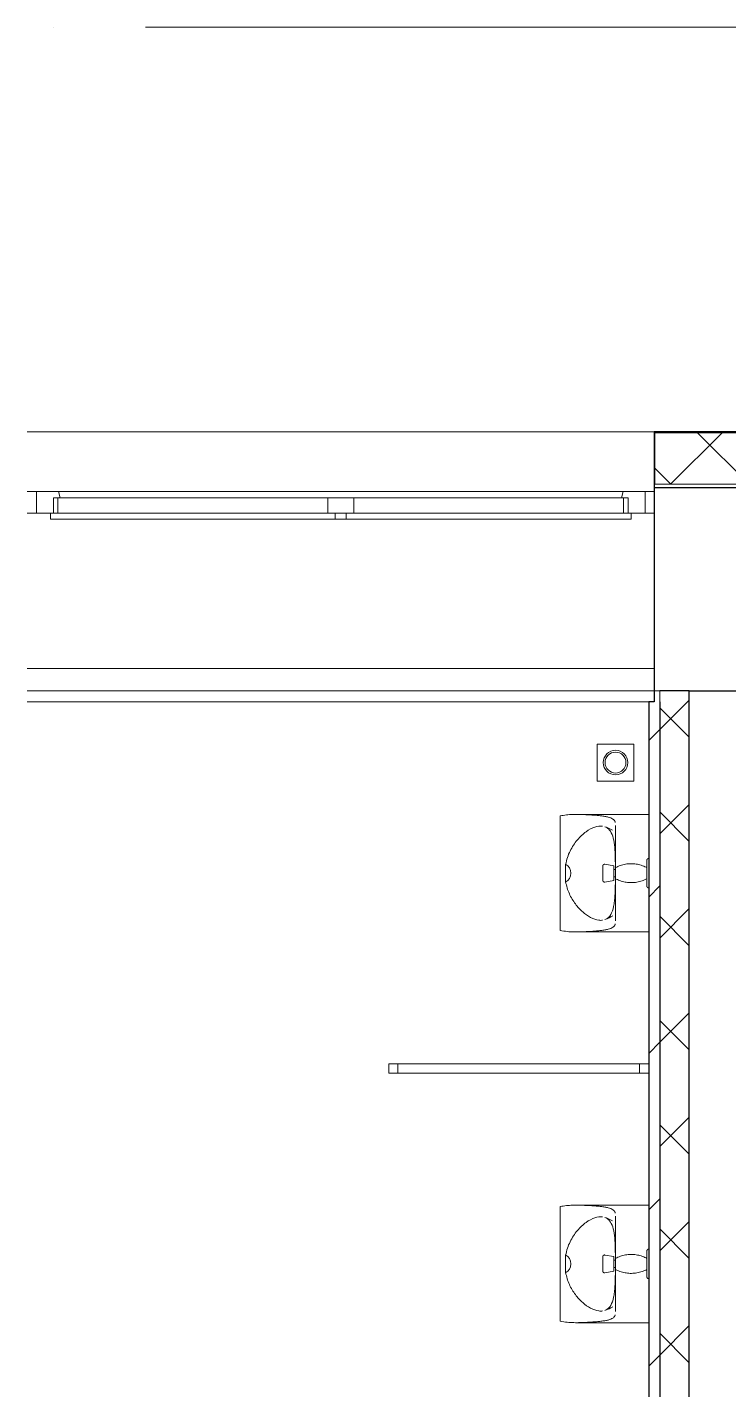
# Model space of a CAD drawing. Header units: millimetres. Extents: x -396912 to 182286, y -43638 to 41610.
# Drawn here: x -44711 to -42809, y -6324 to -2628 of the extents above; entities that cross this region are included whole.
import ezdxf

# ---------------------------------------------------------------- set-up
doc = ezdxf.new("R2010")
doc.units = ezdxf.units.MM
doc.linetypes.add('ADSK_Линия сетки', pattern=[25, 20, -2.5, 0, -2.5])
for name, color, linetype, lineweight in [('_ Окна', 7, 'Continuous', 9), ('Витраж', 7, 'Continuous', 9), ('Окна', 252, 'Continuous', 9), ('Оси', 252, 'Continuous', 9), ('Сантехника', 252, 'Continuous', 9), ('Стены внутренние', 7, 'Continuous', 18), ('Стены наружные', 7, 'Continuous', 18), ('Стены штриховка', 7, 'Continuous', 9)]:
    doc.layers.add(name, color=color, linetype=linetype, lineweight=lineweight)

# ---------------------------------------------------------------- blocks, each defined once
blk = doc.blocks.new('1 этаж')
at = {"layer": '_ Окна', "color": 251, "true_color": 0x636466}
for p, q in [((-50387.8, -4805.7), (-50412.8, -4805.7)), ((-50387.8, -4863.7), (-50387.8, -4805.7)), ((-48712.8, -4805.7), (-48737.8, -4805.7)), ((-48737.8, -4805.7), (-48737.8, -4863.7)), ((-50412.8, -4863.7), (-50387.8, -4863.7)), ((-48737.8, -4863.7), (-48712.8, -4863.7))]:
    blk.add_line(p, q, dxfattribs=at)
at = {"layer": '_ Окна', "color": 251, "lineweight": 18, "true_color": 0x636466}
for p, q in [((-50328.4, -4805.7), (-50387.8, -4805.7)), ((-50387.8, -4805.7), (-50387.8, -4863.7)), ((-50341.8, -4863.7), (-50341.8, -4822.7)), ((-50341.8, -4822.7), (-50329.8, -4822.7)), ((-50323.8, -4822.7), (-50328.4, -4805.7)), ((-48797.2, -4805.7), (-48801.8, -4822.7)), ((-48737.8, -4805.7), (-48797.2, -4805.7)), ((-48795.8, -4822.7), (-48783.8, -4822.7)), ((-48783.8, -4822.7), (-48783.8, -4863.7)), ((-48737.8, -4863.7), (-48737.8, -4805.7)), ((-50387.8, -4863.7), (-50349.8, -4863.7)), ((-48775.8, -4863.7), (-48737.8, -4863.7))]:
    blk.add_line(p, q, dxfattribs=at)
at = {"layer": 'Витраж', "color": 251, "true_color": 0x636466, "extrusion": (0, 0, -1)}
for p, q in [((-49432.8, -6358.2), (-49432.8, -6383.2)), ((-49407.8, -6358.2), (-49432.8, -6358.2)), ((-49432.8, -6383.2), (-49407.8, -6383.2)), ((-49407.8, -6383.2), (-49407.8, -6358.2))]:
    blk.add_line(p, q, dxfattribs=at)
at = {"layer": 'Витраж', "color": 251, "true_color": 0x636466}
for p, q in [((-49407.8, -6383.2), (-49407.8, -6358.2)), ((-49407.8, -6358.2), (-48752.8, -6358.2)), ((-48752.8, -6383.2), (-49407.8, -6383.2)), ((-48752.8, -6358.2), (-48752.8, -6383.2)), ((-48727.8, -6358.2), (-48752.8, -6358.2)), ((-48752.8, -6358.2), (-48752.8, -6383.2)), ((-48752.8, -6383.2), (-48727.8, -6383.2))]:
    blk.add_line(p, q, dxfattribs=at)
at = {"layer": 'Окна', "color": 251, "true_color": 0x636466}
for p, q in [((-50329.8, -4822.7), (-49597.8, -4822.7)), ((-50329.8, -4863.7), (-50329.8, -4822.7)), ((-48797.2, -4805.7), (-50328.4, -4805.7)), ((-49597.8, -4822.7), (-49527.8, -4822.7)), ((-49597.8, -4822.7), (-49597.8, -4863.7)), ((-49527.8, -4822.7), (-48795.8, -4822.7)), ((-49527.8, -4863.7), (-49527.8, -4822.7)), ((-48795.8, -4822.7), (-48795.8, -4863.7)), ((-50349.8, -4863.7), (-49577.8, -4863.7)), ((-50349.8, -4880.7), (-50349.8, -4863.7)), ((-49577.8, -4863.7), (-49548.1, -4863.7)), ((-49577.8, -4863.7), (-49577.8, -4880.7)), ((-49547.8, -4863.7), (-48775.8, -4863.7)), ((-49547.8, -4880.7), (-49547.8, -4863.7)), ((-48775.8, -4863.7), (-48775.8, -4880.7)), ((-49577.8, -4880.7), (-50349.8, -4880.7)), ((-49548.1, -4880.7), (-49577.8, -4880.7)), ((-48775.8, -4880.7), (-49547.8, -4880.7))]:
    blk.add_line(p, q, dxfattribs=at)
at = {"layer": 'Оси', "color": 251, "linetype": 'ADSK_Линия сетки', "ltscale": 100, "true_color": 0x636466}
for p, q in [((4409.5, -3545.7), (-72530.1, -3545.7)), ((4409.5, -5345.7), (-72530.1, -5345.7))]:
    blk.add_line(p, q, dxfattribs=at)
at = {"layer": 'Сантехника', "color": 251, "true_color": 0x636466}
for p, q in [((-48867.8, -5490.7), (-48867.8, -5590.7)), ((-48767.8, -5490.7), (-48867.8, -5490.7)), ((-48767.8, -5590.7), (-48767.8, -5490.7)), ((-48867.8, -5590.7), (-48767.8, -5590.7)), ((-48967.8, -5996.2), (-48967.8, -5685.2)), ((-48727.8, -5681.3), (-48924.9, -5681.3)), ((-48818, -5730.7), (-48818, -5832.1)), ((-48953, -5840.7), (-48953, -5817.2)), ((-48822.8, -5820.7), (-48846.5, -5816.6)), ((-48822.8, -5840.7), (-48822.8, -5820.7)), ((-48817.8, -5830.7), (-48822.8, -5830.7)), ((-48818.2, -5816.9), (-48818.2, -5832.1)), ((-48817.8, -5825.7), (-48817.8, -5840.7)), ((-48953, -5864.3), (-48953, -5840.7)), ((-48846.5, -5864.9), (-48822.8, -5860.7)), ((-48822.8, -5860.7), (-48822.8, -5840.7)), ((-48822.8, -5850.7), (-48817.8, -5850.7)), ((-48818.2, -5849.4), (-48818.2, -5864.6)), ((-48818, -5849.4), (-48818, -5950.7)), ((-48817.8, -5840.7), (-48817.8, -5855.7)), ((-48924.9, -6000.2), (-48727.8, -6000.2)), ((-48967.8, -7056.2), (-48967.8, -6745.2)), ((-48727.8, -6741.3), (-48924.9, -6741.3)), ((-48818, -6790.7), (-48818, -6892.1)), ((-48953, -6900.7), (-48953, -6877.2)), ((-48953, -6924.3), (-48953, -6900.7)), ((-48822.8, -6880.7), (-48846.5, -6876.6)), ((-48822.8, -6900.7), (-48822.8, -6880.7)), ((-48817.8, -6890.7), (-48822.8, -6890.7)), ((-48822.8, -6920.7), (-48822.8, -6900.7)), ((-48822.8, -6910.7), (-48817.8, -6910.7)), ((-48818.2, -6876.9), (-48818.2, -6892.1)), ((-48818.2, -6909.4), (-48818.2, -6924.6)), ((-48818, -6909.4), (-48818, -7010.7)), ((-48817.8, -6885.7), (-48817.8, -6900.7)), ((-48817.8, -6900.7), (-48817.8, -6915.7)), ((-48846.5, -6924.9), (-48822.8, -6920.7)), ((-48924.9, -7060.2), (-48727.8, -7060.2))]:
    blk.add_line(p, q, dxfattribs=at)
at = {"layer": 'Сантехника', "color": 251, "true_color": 0x636466, "flags": 128}
for points in [[(-48826.4, -5723.9), (-48831.6, -5721.1), (-48837, -5718.5), (-48842.5, -5716.2), (-48846.5, -5714.6)], [(-48732.8, -5805.7), (-48732.8, -5805.5), (-48732.8, -5805.3), (-48732.8, -5805.1), (-48732.7, -5804.9), (-48732.7, -5804.7), (-48732.7, -5804.5), (-48732.6, -5804.3), (-48732.5, -5804.2), (-48732.5, -5804), (-48732.4, -5803.8), (-48732.3, -5803.6), (-48732.2, -5803.4), (-48732.1, -5803.2), (-48732, -5803.1), (-48731.9, -5802.9), (-48731.8, -5802.7), (-48731.7, -5802.6), (-48731.6, -5802.4), (-48731.4, -5802.3), (-48731.3, -5802.1), (-48731.1, -5802), (-48731, -5801.9), (-48730.8, -5801.8), (-48730.7, -5801.6), (-48730.5, -5801.5), (-48730.3, -5801.4), (-48730.2, -5801.3), (-48730, -5801.2), (-48729.8, -5801.1), (-48729.6, -5801.1), (-48729.4, -5801), (-48729.2, -5800.9), (-48729, -5800.9), (-48728.8, -5800.8), (-48728.7, -5800.8), (-48728.5, -5800.8), (-48728.3, -5800.8), (-48728.1, -5800.7), (-48727.9, -5800.7), (-48727.8, -5800.7)], [(-48852.3, -5821.5), (-48852.3, -5821.3), (-48852.3, -5821.1), (-48852.3, -5820.9), (-48852.3, -5820.7), (-48852.2, -5820.5), (-48852.2, -5820.3), (-48852.2, -5820.1), (-48852.1, -5819.9), (-48852, -5819.7), (-48852, -5819.5), (-48851.9, -5819.4), (-48851.8, -5819.2), (-48851.7, -5819), (-48851.6, -5818.8), (-48851.5, -5818.7), (-48851.4, -5818.5), (-48851.2, -5818.3), (-48851.1, -5818.2), (-48851, -5818), (-48850.8, -5817.9), (-48850.7, -5817.8), (-48850.5, -5817.6), (-48850.4, -5817.5), (-48850.2, -5817.4), (-48850, -5817.3), (-48849.9, -5817.2), (-48849.7, -5817.1), (-48849.5, -5817), (-48849.3, -5816.9), (-48849.2, -5816.8), (-48849, -5816.8), (-48848.8, -5816.7), (-48848.6, -5816.6), (-48848.4, -5816.6), (-48848.2, -5816.6), (-48848, -5816.5), (-48847.8, -5816.5), (-48847.6, -5816.5), (-48847.4, -5816.5), (-48847.2, -5816.5), (-48847, -5816.5), (-48846.8, -5816.5), (-48846.6, -5816.5), (-48846.5, -5816.6)], [(-48852.3, -5840.7), (-48852.3, -5840), (-48852.3, -5839.2), (-48852.3, -5838.4), (-48852.3, -5837.7), (-48852.3, -5836.9), (-48852.3, -5836.2), (-48852.3, -5835.4), (-48852.3, -5834.7), (-48852.3, -5833.9), (-48852.3, -5833.2), (-48852.3, -5832.5), (-48852.3, -5831.8), (-48852.3, -5831.2), (-48852.3, -5830.5), (-48852.3, -5829.9), (-48852.3, -5829.2), (-48852.3, -5828.6), (-48852.3, -5828), (-48852.3, -5827.5), (-48852.3, -5826.9), (-48852.3, -5826.4), (-48852.3, -5825.9), (-48852.3, -5825.4), (-48852.3, -5825), (-48852.3, -5824.5), (-48852.3, -5824.1), (-48852.3, -5823.8), (-48852.3, -5823.4), (-48852.3, -5823.1), (-48852.3, -5822.8), (-48852.3, -5822.5), (-48852.3, -5822.3), (-48852.3, -5822.1), (-48852.3, -5821.9), (-48852.3, -5821.8), (-48852.3, -5821.6), (-48852.3, -5821.6), (-48852.3, -5821.5), (-48852.3, -5821.5)], [(-48852.3, -5821.5), (-48852.3, -5821.5), (-48852.3, -5821.5), (-48852.3, -5821.6), (-48852.3, -5821.7), (-48852.3, -5821.9), (-48852.3, -5822), (-48852.3, -5822.2), (-48852.3, -5822.5), (-48852.3, -5822.7), (-48852.3, -5823), (-48852.3, -5823.3), (-48852.3, -5823.7), (-48852.3, -5824), (-48852.3, -5824.4), (-48852.3, -5824.8), (-48852.3, -5825.3), (-48852.3, -5825.8), (-48852.3, -5826.3), (-48852.3, -5826.8), (-48852.3, -5827.3), (-48852.3, -5827.9), (-48852.3, -5828.5), (-48852.3, -5829.1), (-48852.3, -5829.7), (-48852.3, -5830.3), (-48852.3, -5831), (-48852.3, -5831.7), (-48852.3, -5832.3), (-48852.3, -5833), (-48852.3, -5833.8), (-48852.3, -5834.5), (-48852.3, -5835.2), (-48852.3, -5836), (-48852.3, -5836.7), (-48852.3, -5837.5), (-48852.3, -5838.2), (-48852.3, -5839), (-48852.3, -5839.8), (-48852.3, -5840.5), (-48852.3, -5840.7)], [(-48817.8, -5825.7), (-48814.6, -5824.1), (-48811.3, -5822.6), (-48808, -5821.2), (-48804.6, -5820), (-48801.2, -5818.9), (-48797.7, -5817.9), (-48794.2, -5817.1), (-48790.7, -5816.4), (-48787.1, -5815.8), (-48783.6, -5815.4), (-48780, -5815.2), (-48776.4, -5815.1), (-48772.8, -5815.1), (-48769.2, -5815.3), (-48765.6, -5815.6), (-48762, -5816.1), (-48758.5, -5816.7), (-48754.9, -5817.4), (-48751.5, -5818.3), (-48748, -5819.3), (-48744.6, -5820.5), (-48741.2, -5821.8), (-48737.9, -5823.2), (-48734.7, -5824.7), (-48732.8, -5825.7)], [(-48732.8, -5824.6), (-48732.8, -5823.3), (-48732.8, -5822.1), (-48732.8, -5821), (-48732.8, -5819.8), (-48732.8, -5818.7), (-48732.8, -5817.7), (-48732.8, -5816.6), (-48732.8, -5815.6), (-48732.8, -5814.7), (-48732.8, -5813.8), (-48732.8, -5812.9), (-48732.8, -5812.1), (-48732.8, -5811.3), (-48732.8, -5810.5), (-48732.8, -5809.9), (-48732.8, -5809.2), (-48732.8, -5808.6), (-48732.8, -5808.1), (-48732.8, -5807.6), (-48732.8, -5807.2), (-48732.8, -5806.8), (-48732.8, -5806.5), (-48732.8, -5806.2), (-48732.8, -5806), (-48732.8, -5805.9), (-48732.8, -5805.8), (-48732.8, -5805.7)], [(-48732.8, -5805.7), (-48732.8, -5805.8), (-48732.8, -5805.8), (-48732.8, -5806), (-48732.8, -5806.2), (-48732.8, -5806.4), (-48732.8, -5806.7), (-48732.8, -5807.1), (-48732.8, -5807.5), (-48732.8, -5808), (-48732.8, -5808.5), (-48732.8, -5809.1), (-48732.8, -5809.7), (-48732.8, -5810.4), (-48732.8, -5811.1), (-48732.8, -5811.8), (-48732.8, -5812.7), (-48732.8, -5813.5), (-48732.8, -5814.4), (-48732.8, -5815.4), (-48732.8, -5816.3), (-48732.8, -5817.4), (-48732.8, -5818.4), (-48732.8, -5819.5), (-48732.8, -5820.7), (-48732.8, -5821.8), (-48732.8, -5823), (-48732.8, -5824.2), (-48732.8, -5825.5), (-48732.8, -5826.8), (-48732.8, -5828), (-48732.8, -5829.4), (-48732.8, -5830.7), (-48732.8, -5832), (-48732.8, -5833.4), (-48732.8, -5834.8), (-48732.8, -5836.2), (-48732.8, -5837.6), (-48732.8, -5839), (-48732.8, -5840.4), (-48732.8, -5840.7)], [(-48852.3, -5840.7), (-48852.3, -5841.5), (-48852.3, -5842.3), (-48852.3, -5843), (-48852.3, -5843.8), (-48852.3, -5844.6), (-48852.3, -5845.3), (-48852.3, -5846.1), (-48852.3, -5846.8), (-48852.3, -5847.5), (-48852.3, -5848.2), (-48852.3, -5848.9), (-48852.3, -5849.6), (-48852.3, -5850.3), (-48852.3, -5851), (-48852.3, -5851.6), (-48852.3, -5852.2), (-48852.3, -5852.8), (-48852.3, -5853.4), (-48852.3, -5854), (-48852.3, -5854.5), (-48852.3, -5855.1), (-48852.3, -5855.6), (-48852.3, -5856), (-48852.3, -5856.5), (-48852.3, -5856.9), (-48852.3, -5857.3), (-48852.3, -5857.7), (-48852.3, -5858.1), (-48852.3, -5858.4), (-48852.3, -5858.7), (-48852.3, -5858.9), (-48852.3, -5859.2), (-48852.3, -5859.4), (-48852.3, -5859.6), (-48852.3, -5859.7), (-48852.3, -5859.8), (-48852.3, -5859.9), (-48852.3, -5860), (-48852.3, -5860)], [(-48852.3, -5860), (-48852.3, -5860), (-48852.3, -5859.9), (-48852.3, -5859.8), (-48852.3, -5859.7), (-48852.3, -5859.6), (-48852.3, -5859.4), (-48852.3, -5859.2), (-48852.3, -5859), (-48852.3, -5858.7), (-48852.3, -5858.5), (-48852.3, -5858.1), (-48852.3, -5857.8), (-48852.3, -5857.4), (-48852.3, -5857), (-48852.3, -5856.6), (-48852.3, -5856.2), (-48852.3, -5855.7), (-48852.3, -5855.2), (-48852.3, -5854.7), (-48852.3, -5854.1), (-48852.3, -5853.6), (-48852.3, -5853), (-48852.3, -5852.4), (-48852.3, -5851.8), (-48852.3, -5851.1), (-48852.3, -5850.5), (-48852.3, -5849.8), (-48852.3, -5849.1), (-48852.3, -5848.4), (-48852.3, -5847.7), (-48852.3, -5847), (-48852.3, -5846.3), (-48852.3, -5845.5), (-48852.3, -5844.8), (-48852.3, -5844), (-48852.3, -5843.2), (-48852.3, -5842.5), (-48852.3, -5841.7), (-48852.3, -5840.9), (-48852.3, -5840.7)], [(-48846.5, -5864.9), (-48846.7, -5864.9), (-48846.9, -5865), (-48847.1, -5865), (-48847.3, -5865), (-48847.5, -5865), (-48847.7, -5865), (-48847.9, -5865), (-48848.1, -5864.9), (-48848.3, -5864.9), (-48848.5, -5864.9), (-48848.7, -5864.8), (-48848.8, -5864.8), (-48849, -5864.7), (-48849.2, -5864.6), (-48849.4, -5864.5), (-48849.6, -5864.4), (-48849.8, -5864.4), (-48849.9, -5864.3), (-48850.1, -5864.1), (-48850.3, -5864), (-48850.4, -5863.9), (-48850.6, -5863.8), (-48850.7, -5863.7), (-48850.9, -5863.5), (-48851, -5863.4), (-48851.2, -5863.2), (-48851.3, -5863.1), (-48851.4, -5862.9), (-48851.5, -5862.7), (-48851.6, -5862.6), (-48851.7, -5862.4), (-48851.8, -5862.2), (-48851.9, -5862), (-48852, -5861.9), (-48852.1, -5861.7), (-48852.1, -5861.5), (-48852.2, -5861.3), (-48852.2, -5861.1), (-48852.3, -5860.9), (-48852.3, -5860.7), (-48852.3, -5860.5), (-48852.3, -5860.3), (-48852.3, -5860.1), (-48852.3, -5860)], [(-48732.8, -5855.7), (-48736, -5857.4), (-48739.3, -5858.9), (-48742.6, -5860.2), (-48746, -5861.5), (-48749.4, -5862.6), (-48752.9, -5863.6), (-48756.4, -5864.4), (-48759.9, -5865.1), (-48763.5, -5865.6), (-48767.1, -5866), (-48770.6, -5866.3), (-48774.2, -5866.4), (-48777.8, -5866.4), (-48781.4, -5866.2), (-48785, -5865.9), (-48788.6, -5865.4), (-48792.1, -5864.8), (-48795.7, -5864.1), (-48799.2, -5863.2), (-48802.6, -5862.2), (-48806, -5861), (-48809.4, -5859.7), (-48812.7, -5858.3), (-48815.9, -5856.7), (-48817.8, -5855.7)], [(-48732.8, -5840.7), (-48732.8, -5842.1), (-48732.8, -5843.5), (-48732.8, -5844.9), (-48732.8, -5846.3), (-48732.8, -5847.7), (-48732.8, -5849.1), (-48732.8, -5850.4), (-48732.8, -5851.7), (-48732.8, -5853.1), (-48732.8, -5854.4), (-48732.8, -5855.6), (-48732.8, -5856.9), (-48732.8, -5858.1), (-48732.8, -5859.3), (-48732.8, -5860.5), (-48732.8, -5861.6), (-48732.8, -5862.7), (-48732.8, -5863.8), (-48732.8, -5864.8), (-48732.8, -5865.8), (-48732.8, -5866.8), (-48732.8, -5867.7), (-48732.8, -5868.6), (-48732.8, -5869.4), (-48732.8, -5870.2), (-48732.8, -5870.9), (-48732.8, -5871.6), (-48732.8, -5872.2), (-48732.8, -5872.8), (-48732.8, -5873.4), (-48732.8, -5873.8), (-48732.8, -5874.3), (-48732.8, -5874.6), (-48732.8, -5875), (-48732.8, -5875.2), (-48732.8, -5875.4), (-48732.8, -5875.6), (-48732.8, -5875.7), (-48732.8, -5875.7)], [(-48732.8, -5875.7), (-48732.8, -5875.7), (-48732.8, -5875.6), (-48732.8, -5875.5), (-48732.8, -5875.3), (-48732.8, -5875), (-48732.8, -5874.7), (-48732.8, -5874.4), (-48732.8, -5874), (-48732.8, -5873.5), (-48732.8, -5873), (-48732.8, -5872.4), (-48732.8, -5871.8), (-48732.8, -5871.1), (-48732.8, -5870.4), (-48732.8, -5869.6), (-48732.8, -5868.8), (-48732.8, -5867.9), (-48732.8, -5867), (-48732.8, -5866.1), (-48732.8, -5865.1), (-48732.8, -5864.1), (-48732.8, -5863), (-48732.8, -5861.9), (-48732.8, -5860.8), (-48732.8, -5859.6), (-48732.8, -5858.4), (-48732.8, -5857.2), (-48732.8, -5856)], [(-48727.8, -5880.7), (-48728, -5880.7), (-48728.2, -5880.7), (-48728.4, -5880.7), (-48728.6, -5880.7), (-48728.8, -5880.6), (-48729, -5880.6), (-48729.2, -5880.5), (-48729.4, -5880.5), (-48729.6, -5880.4), (-48729.7, -5880.3), (-48729.9, -5880.3), (-48730.1, -5880.2), (-48730.3, -5880.1), (-48730.5, -5880), (-48730.6, -5879.9), (-48730.8, -5879.7), (-48730.9, -5879.6), (-48731.1, -5879.5), (-48731.2, -5879.4), (-48731.4, -5879.2), (-48731.5, -5879.1), (-48731.7, -5878.9), (-48731.8, -5878.8), (-48731.9, -5878.6), (-48732, -5878.4), (-48732.1, -5878.3), (-48732.2, -5878.1), (-48732.3, -5877.9), (-48732.4, -5877.7), (-48732.5, -5877.5), (-48732.5, -5877.4), (-48732.6, -5877.2), (-48732.6, -5877), (-48732.7, -5876.8), (-48732.7, -5876.6), (-48732.8, -5876.4), (-48732.8, -5876.2), (-48732.8, -5876), (-48732.8, -5875.8), (-48732.8, -5875.7)], [(-48846.5, -5966.8), (-48840.9, -5964.6), (-48835.4, -5962.2), (-48830.1, -5959.6), (-48825, -5956.8)], [(-48826.4, -6783.9), (-48831.6, -6781.1), (-48837, -6778.5), (-48842.5, -6776.2), (-48846.5, -6774.6)], [(-48817.8, -6885.7), (-48814.6, -6884.1), (-48811.3, -6882.6), (-48808, -6881.2), (-48804.6, -6880), (-48801.2, -6878.9), (-48797.7, -6877.9), (-48794.2, -6877.1), (-48790.7, -6876.4), (-48787.1, -6875.8), (-48783.6, -6875.4), (-48780, -6875.2), (-48776.4, -6875.1), (-48772.8, -6875.1), (-48769.2, -6875.3), (-48765.6, -6875.6), (-48762, -6876.1), (-48758.5, -6876.7), (-48754.9, -6877.4), (-48751.5, -6878.3), (-48748, -6879.3), (-48744.6, -6880.5), (-48741.2, -6881.8), (-48737.9, -6883.2), (-48734.7, -6884.7), (-48732.8, -6885.7)], [(-48732.8, -6865.7), (-48732.8, -6865.5), (-48732.8, -6865.3), (-48732.8, -6865.1), (-48732.7, -6864.9), (-48732.7, -6864.7), (-48732.7, -6864.5), (-48732.6, -6864.3), (-48732.5, -6864.2), (-48732.5, -6864), (-48732.4, -6863.8), (-48732.3, -6863.6), (-48732.2, -6863.4), (-48732.1, -6863.2), (-48732, -6863.1), (-48731.9, -6862.9), (-48731.8, -6862.7), (-48731.7, -6862.6), (-48731.6, -6862.4), (-48731.4, -6862.3), (-48731.3, -6862.1), (-48731.1, -6862), (-48731, -6861.9), (-48730.8, -6861.8), (-48730.7, -6861.6), (-48730.5, -6861.5), (-48730.3, -6861.4), (-48730.2, -6861.3), (-48730, -6861.2), (-48729.8, -6861.1), (-48729.6, -6861.1), (-48729.4, -6861), (-48729.2, -6860.9), (-48729, -6860.9), (-48728.8, -6860.8), (-48728.7, -6860.8), (-48728.5, -6860.8), (-48728.3, -6860.8), (-48728.1, -6860.7), (-48727.9, -6860.7), (-48727.8, -6860.7)], [(-48732.8, -6884.6), (-48732.8, -6883.3), (-48732.8, -6882.1), (-48732.8, -6881), (-48732.8, -6879.8), (-48732.8, -6878.7), (-48732.8, -6877.7), (-48732.8, -6876.6), (-48732.8, -6875.6), (-48732.8, -6874.7), (-48732.8, -6873.8), (-48732.8, -6872.9), (-48732.8, -6872.1), (-48732.8, -6871.3), (-48732.8, -6870.5), (-48732.8, -6869.9), (-48732.8, -6869.2), (-48732.8, -6868.6), (-48732.8, -6868.1), (-48732.8, -6867.6), (-48732.8, -6867.2), (-48732.8, -6866.8), (-48732.8, -6866.5), (-48732.8, -6866.2), (-48732.8, -6866), (-48732.8, -6865.9), (-48732.8, -6865.8), (-48732.8, -6865.7)], [(-48732.8, -6865.7), (-48732.8, -6865.8), (-48732.8, -6865.8), (-48732.8, -6866), (-48732.8, -6866.2), (-48732.8, -6866.4), (-48732.8, -6866.7), (-48732.8, -6867.1), (-48732.8, -6867.5), (-48732.8, -6868), (-48732.8, -6868.5), (-48732.8, -6869.1), (-48732.8, -6869.7), (-48732.8, -6870.4), (-48732.8, -6871.1), (-48732.8, -6871.8), (-48732.8, -6872.7), (-48732.8, -6873.5), (-48732.8, -6874.4), (-48732.8, -6875.4), (-48732.8, -6876.3), (-48732.8, -6877.4), (-48732.8, -6878.4), (-48732.8, -6879.5), (-48732.8, -6880.7), (-48732.8, -6881.8), (-48732.8, -6883), (-48732.8, -6884.2), (-48732.8, -6885.5), (-48732.8, -6886.8), (-48732.8, -6888), (-48732.8, -6889.4), (-48732.8, -6890.7), (-48732.8, -6892), (-48732.8, -6893.4), (-48732.8, -6894.8), (-48732.8, -6896.2), (-48732.8, -6897.6), (-48732.8, -6899), (-48732.8, -6900.4), (-48732.8, -6900.7)], [(-48852.3, -6881.5), (-48852.3, -6881.3), (-48852.3, -6881.1), (-48852.3, -6880.9), (-48852.3, -6880.7), (-48852.2, -6880.5), (-48852.2, -6880.3), (-48852.2, -6880.1), (-48852.1, -6879.9), (-48852, -6879.7), (-48852, -6879.5), (-48851.9, -6879.4), (-48851.8, -6879.2), (-48851.7, -6879), (-48851.6, -6878.8), (-48851.5, -6878.7), (-48851.4, -6878.5), (-48851.2, -6878.3), (-48851.1, -6878.2), (-48851, -6878), (-48850.8, -6877.9), (-48850.7, -6877.8), (-48850.5, -6877.6), (-48850.4, -6877.5), (-48850.2, -6877.4), (-48850, -6877.3), (-48849.9, -6877.2), (-48849.7, -6877.1), (-48849.5, -6877), (-48849.3, -6876.9), (-48849.2, -6876.8), (-48849, -6876.8), (-48848.8, -6876.7), (-48848.6, -6876.6), (-48848.4, -6876.6), (-48848.2, -6876.6), (-48848, -6876.5), (-48847.8, -6876.5), (-48847.6, -6876.5), (-48847.4, -6876.5), (-48847.2, -6876.5), (-48847, -6876.5), (-48846.8, -6876.5), (-48846.6, -6876.5), (-48846.5, -6876.6)], [(-48852.3, -6900.7), (-48852.3, -6900), (-48852.3, -6899.2), (-48852.3, -6898.4), (-48852.3, -6897.7), (-48852.3, -6896.9), (-48852.3, -6896.2), (-48852.3, -6895.4), (-48852.3, -6894.7), (-48852.3, -6893.9), (-48852.3, -6893.2), (-48852.3, -6892.5), (-48852.3, -6891.8), (-48852.3, -6891.2), (-48852.3, -6890.5), (-48852.3, -6889.9), (-48852.3, -6889.2), (-48852.3, -6888.6), (-48852.3, -6888), (-48852.3, -6887.5), (-48852.3, -6886.9), (-48852.3, -6886.4), (-48852.3, -6885.9), (-48852.3, -6885.4), (-48852.3, -6885), (-48852.3, -6884.5), (-48852.3, -6884.1), (-48852.3, -6883.8), (-48852.3, -6883.4), (-48852.3, -6883.1), (-48852.3, -6882.8), (-48852.3, -6882.5), (-48852.3, -6882.3), (-48852.3, -6882.1), (-48852.3, -6881.9), (-48852.3, -6881.8), (-48852.3, -6881.6), (-48852.3, -6881.6), (-48852.3, -6881.5), (-48852.3, -6881.5)], [(-48852.3, -6881.5), (-48852.3, -6881.5), (-48852.3, -6881.5), (-48852.3, -6881.6), (-48852.3, -6881.7), (-48852.3, -6881.9), (-48852.3, -6882), (-48852.3, -6882.2), (-48852.3, -6882.5), (-48852.3, -6882.7), (-48852.3, -6883), (-48852.3, -6883.3), (-48852.3, -6883.7), (-48852.3, -6884), (-48852.3, -6884.4), (-48852.3, -6884.8), (-48852.3, -6885.3), (-48852.3, -6885.8), (-48852.3, -6886.3), (-48852.3, -6886.8), (-48852.3, -6887.3), (-48852.3, -6887.9), (-48852.3, -6888.5), (-48852.3, -6889.1), (-48852.3, -6889.7), (-48852.3, -6890.3), (-48852.3, -6891), (-48852.3, -6891.7), (-48852.3, -6892.3), (-48852.3, -6893), (-48852.3, -6893.8), (-48852.3, -6894.5), (-48852.3, -6895.2), (-48852.3, -6896), (-48852.3, -6896.7), (-48852.3, -6897.5), (-48852.3, -6898.2), (-48852.3, -6899), (-48852.3, -6899.8), (-48852.3, -6900.5), (-48852.3, -6900.7)], [(-48852.3, -6900.7), (-48852.3, -6901.5), (-48852.3, -6902.3), (-48852.3, -6903), (-48852.3, -6903.8), (-48852.3, -6904.6), (-48852.3, -6905.3), (-48852.3, -6906.1), (-48852.3, -6906.8), (-48852.3, -6907.5), (-48852.3, -6908.2), (-48852.3, -6908.9), (-48852.3, -6909.6), (-48852.3, -6910.3), (-48852.3, -6911), (-48852.3, -6911.6), (-48852.3, -6912.2), (-48852.3, -6912.8), (-48852.3, -6913.4), (-48852.3, -6914), (-48852.3, -6914.5), (-48852.3, -6915.1), (-48852.3, -6915.6), (-48852.3, -6916), (-48852.3, -6916.5), (-48852.3, -6916.9), (-48852.3, -6917.3), (-48852.3, -6917.7), (-48852.3, -6918.1), (-48852.3, -6918.4), (-48852.3, -6918.7), (-48852.3, -6918.9), (-48852.3, -6919.2), (-48852.3, -6919.4), (-48852.3, -6919.6), (-48852.3, -6919.7), (-48852.3, -6919.8), (-48852.3, -6919.9), (-48852.3, -6920), (-48852.3, -6920)], [(-48852.3, -6920), (-48852.3, -6920), (-48852.3, -6919.9), (-48852.3, -6919.8), (-48852.3, -6919.7), (-48852.3, -6919.6), (-48852.3, -6919.4), (-48852.3, -6919.2), (-48852.3, -6919), (-48852.3, -6918.7), (-48852.3, -6918.5), (-48852.3, -6918.1), (-48852.3, -6917.8), (-48852.3, -6917.4), (-48852.3, -6917), (-48852.3, -6916.6), (-48852.3, -6916.2), (-48852.3, -6915.7), (-48852.3, -6915.2), (-48852.3, -6914.7), (-48852.3, -6914.1), (-48852.3, -6913.6), (-48852.3, -6913), (-48852.3, -6912.4), (-48852.3, -6911.8), (-48852.3, -6911.1), (-48852.3, -6910.5), (-48852.3, -6909.8), (-48852.3, -6909.1), (-48852.3, -6908.4), (-48852.3, -6907.7), (-48852.3, -6907), (-48852.3, -6906.3), (-48852.3, -6905.5), (-48852.3, -6904.8), (-48852.3, -6904), (-48852.3, -6903.2), (-48852.3, -6902.5), (-48852.3, -6901.7), (-48852.3, -6900.9), (-48852.3, -6900.7)], [(-48732.8, -6900.7), (-48732.8, -6902.1), (-48732.8, -6903.5), (-48732.8, -6904.9), (-48732.8, -6906.3), (-48732.8, -6907.7), (-48732.8, -6909.1), (-48732.8, -6910.4), (-48732.8, -6911.7), (-48732.8, -6913.1), (-48732.8, -6914.4), (-48732.8, -6915.6), (-48732.8, -6916.9), (-48732.8, -6918.1), (-48732.8, -6919.3), (-48732.8, -6920.5), (-48732.8, -6921.6), (-48732.8, -6922.7), (-48732.8, -6923.8), (-48732.8, -6924.8), (-48732.8, -6925.8), (-48732.8, -6926.8), (-48732.8, -6927.7), (-48732.8, -6928.6), (-48732.8, -6929.4), (-48732.8, -6930.2), (-48732.8, -6930.9), (-48732.8, -6931.6), (-48732.8, -6932.2), (-48732.8, -6932.8), (-48732.8, -6933.4), (-48732.8, -6933.8), (-48732.8, -6934.3), (-48732.8, -6934.6), (-48732.8, -6935), (-48732.8, -6935.2), (-48732.8, -6935.4), (-48732.8, -6935.6), (-48732.8, -6935.7), (-48732.8, -6935.7)], [(-48846.5, -6924.9), (-48846.7, -6924.9), (-48846.9, -6925), (-48847.1, -6925), (-48847.3, -6925), (-48847.5, -6925), (-48847.7, -6925), (-48847.9, -6925), (-48848.1, -6924.9), (-48848.3, -6924.9), (-48848.5, -6924.9), (-48848.7, -6924.8), (-48848.8, -6924.8), (-48849, -6924.7), (-48849.2, -6924.6), (-48849.4, -6924.5), (-48849.6, -6924.4), (-48849.8, -6924.4), (-48849.9, -6924.3), (-48850.1, -6924.1), (-48850.3, -6924), (-48850.4, -6923.9), (-48850.6, -6923.8), (-48850.7, -6923.7), (-48850.9, -6923.5), (-48851, -6923.4), (-48851.2, -6923.2), (-48851.3, -6923.1), (-48851.4, -6922.9), (-48851.5, -6922.7), (-48851.6, -6922.6), (-48851.7, -6922.4), (-48851.8, -6922.2), (-48851.9, -6922), (-48852, -6921.9), (-48852.1, -6921.7), (-48852.1, -6921.5), (-48852.2, -6921.3), (-48852.2, -6921.1), (-48852.3, -6920.9), (-48852.3, -6920.7), (-48852.3, -6920.5), (-48852.3, -6920.3), (-48852.3, -6920.1), (-48852.3, -6920)], [(-48732.8, -6915.7), (-48736, -6917.4), (-48739.3, -6918.9), (-48742.6, -6920.2), (-48746, -6921.5), (-48749.4, -6922.6), (-48752.9, -6923.6), (-48756.4, -6924.4), (-48759.9, -6925.1), (-48763.5, -6925.6), (-48767.1, -6926), (-48770.6, -6926.3), (-48774.2, -6926.4), (-48777.8, -6926.4), (-48781.4, -6926.2), (-48785, -6925.9), (-48788.6, -6925.4), (-48792.1, -6924.8), (-48795.7, -6924.1), (-48799.2, -6923.2), (-48802.6, -6922.2), (-48806, -6921), (-48809.4, -6919.7), (-48812.7, -6918.3), (-48815.9, -6916.7), (-48817.8, -6915.7)], [(-48732.8, -6935.7), (-48732.8, -6935.7), (-48732.8, -6935.6), (-48732.8, -6935.5), (-48732.8, -6935.3), (-48732.8, -6935), (-48732.8, -6934.7), (-48732.8, -6934.4), (-48732.8, -6934), (-48732.8, -6933.5), (-48732.8, -6933), (-48732.8, -6932.4), (-48732.8, -6931.8), (-48732.8, -6931.1), (-48732.8, -6930.4), (-48732.8, -6929.6), (-48732.8, -6928.8), (-48732.8, -6927.9), (-48732.8, -6927), (-48732.8, -6926.1), (-48732.8, -6925.1), (-48732.8, -6924.1), (-48732.8, -6923), (-48732.8, -6921.9), (-48732.8, -6920.8), (-48732.8, -6919.6), (-48732.8, -6918.4), (-48732.8, -6917.2), (-48732.8, -6916)], [(-48727.8, -6940.7), (-48728, -6940.7), (-48728.2, -6940.7), (-48728.4, -6940.7), (-48728.6, -6940.7), (-48728.8, -6940.6), (-48729, -6940.6), (-48729.2, -6940.5), (-48729.4, -6940.5), (-48729.6, -6940.4), (-48729.7, -6940.3), (-48729.9, -6940.3), (-48730.1, -6940.2), (-48730.3, -6940.1), (-48730.5, -6940), (-48730.6, -6939.9), (-48730.8, -6939.7), (-48730.9, -6939.6), (-48731.1, -6939.5), (-48731.2, -6939.4), (-48731.4, -6939.2), (-48731.5, -6939.1), (-48731.7, -6938.9), (-48731.8, -6938.8), (-48731.9, -6938.6), (-48732, -6938.4), (-48732.1, -6938.3), (-48732.2, -6938.1), (-48732.3, -6937.9), (-48732.4, -6937.7), (-48732.5, -6937.5), (-48732.5, -6937.4), (-48732.6, -6937.2), (-48732.6, -6937), (-48732.7, -6936.8), (-48732.7, -6936.6), (-48732.8, -6936.4), (-48732.8, -6936.2), (-48732.8, -6936), (-48732.8, -6935.8), (-48732.8, -6935.7)], [(-48846.5, -7026.8), (-48840.9, -7024.6), (-48835.4, -7022.2), (-48830.1, -7019.6), (-48825, -7016.8)]]:
    blk.add_lwpolyline(points, dxfattribs=at)
at = {"layer": 'Сантехника', "color": 251, "true_color": 0x636466}
for radius, start, end in [(33.3, 0, 180), (33.3, 180, 0), (28.3, 0, 180), (28.3, 180, 0)]:
    blk.add_arc((-48817.8, -5540.7), radius, start, end, dxfattribs=at)
for centre, major_axis, start_param, end_param in [((-48960.1, -5840.7), (0, 25), 4.712389, 5.943447), ((-48960.1, -5840.7), (0, -25), 0.339739, 1.570796), ((-48960.1, -6900.7), (0, 25), 4.712389, 5.943447), ((-48960.1, -6900.7), (0, -25), 0.339739, 1.570796)]:
    blk.add_ellipse(centre, major_axis=major_axis, ratio=0.859293, start_param=start_param, end_param=end_param, dxfattribs=at)
for points, knots in [([(-48967.8, -5685.2), (-48962.1, -5684.2), (-48951, -5682.5), (-48937.6, -5681.5), (-48927.4, -5681.2), (-48919.9, -5681.3), (-48912.5, -5681.5), (-48905.4, -5681.7), (-48898.4, -5682), (-48889.5, -5682.5), (-48879, -5683.1), (-48867.5, -5684), (-48856.6, -5685.1), (-48846.5, -5686.5), (-48837.5, -5688.4), (-48830.2, -5690.7), (-48825.4, -5693.3), (-48822.9, -5695.4), (-48821.6, -5696.8), (-48820.8, -5697.9), (-48820.1, -5699), (-48819.4, -5700.1), (-48819, -5701.2), (-48818.7, -5702), (-48818.6, -5702.6), (-48818.5, -5702.8), (-48818.5, -5703)], [-1, -1, -1, -1, -0.9416667, -0.8833333, -0.8541667, -0.825, -0.7958333, -0.7666667, -0.7375, -0.7083333, -0.65, -0.5916667, -0.5333333, -0.4666667, -0.4, -0.3333333, -0.2666667, -0.2333333, -0.2166667, -0.2, -0.1833333, -0.1666667, -0.15, -0.1416667, -0.1375, -0.1333333, -0.1333333, -0.1333333, -0.1333333]), ([(-48953, -5817.2), (-48951.8, -5810.7), (-48948.6, -5798.2), (-48941.3, -5780.5), (-48932.2, -5764.4), (-48917.9, -5745.4), (-48897.7, -5726.8), (-48873.3, -5714), (-48859.1, -5712.3), (-48852.9, -5713.1)], [0, 0, 0, 0, 0.0526316, 0.1052632, 0.1578947, 0.2105263, 0.3157895, 0.4210526, 0.5263158, 0.5263158, 0.5263158, 0.5263158]), ([(-48844.1, -5715.7), (-48841.4, -5716.9), (-48834.7, -5721.6), (-48826.6, -5734.3), (-48821.2, -5756.1), (-48819.2, -5779.4), (-48818.5, -5800.3), (-48818.3, -5811.2), (-48818.2, -5816.9)], [0.5789474, 0.5789474, 0.5789474, 0.5789474, 0.6315789, 0.7236842, 0.8157895, 0.9078947, 0.9539474, 1, 1, 1, 1]), ([(-48817.8, -5711.4), (-48817.8, -5711.6), (-48817.8, -5711.9), (-48817.8, -5712.5), (-48817.8, -5713.6), (-48817.8, -5715.2), (-48817.9, -5717.4), (-48817.9, -5720.5), (-48817.9, -5724.8), (-48818, -5728.7), (-48818, -5730.7)], [-0.06666667, -0.06666667, -0.06666667, -0.06666667, -0.06458333, -0.0625, -0.05833333, -0.05, -0.04166667, -0.03333333, -0.01666667, 0, 0, 0, 0]), ([(-48852.9, -5968.3), (-48856, -5968.8), (-48866, -5968.8), (-48884.4, -5962.6), (-48907, -5947), (-48927.4, -5925.1), (-48941.3, -5901.8), (-48949.2, -5880.9), (-48951.9, -5869.9), (-48953, -5864.3)], [0.4736842, 0.4736842, 0.4736842, 0.4736842, 0.5263158, 0.6315789, 0.7236842, 0.8157895, 0.9078947, 0.9539474, 1, 1, 1, 1]), ([(-48818.2, -5864.6), (-48818.3, -5871), (-48818.5, -5883.5), (-48819.2, -5901.2), (-48820.6, -5917.3), (-48823.5, -5936.3), (-48829.9, -5954.8), (-48838.7, -5963.3), (-48844.1, -5965.8)], [0, 0, 0, 0, 0.0526316, 0.1052632, 0.1578947, 0.2105263, 0.3157895, 0.4210526, 0.4210526, 0.4210526, 0.4210526]), ([(-48818, -5950.7), (-48818, -5953.8), (-48817.9, -5958.1), (-48817.9, -5963), (-48817.8, -5966.3), (-48817.8, -5968.5), (-48817.8, -5969.7), (-48817.8, -5970), (-48817.8, -5970.1)], [-1, -1, -1, -1, -0.975, -0.9625, -0.95, -0.9375, -0.934375, -0.9328125, -0.9328125, -0.9328125, -0.9328125]), ([(-48818.5, -5978.5), (-48818.5, -5978.5), (-48818.5, -5978.7), (-48818.7, -5979.2), (-48818.9, -5980), (-48819.3, -5981), (-48819.7, -5981.9), (-48820.2, -5982.7), (-48820.9, -5983.7), (-48821.6, -5984.7), (-48822.9, -5986), (-48825.4, -5988.2), (-48830.2, -5990.7), (-48837.5, -5993.1), (-48846.5, -5994.9), (-48857, -5996.4), (-48869.1, -5997.6), (-48882.5, -5998.6), (-48897.3, -5999.4), (-48910.8, -6000), (-48922, -6000.2), (-48933.5, -6000.2), (-48948.6, -5999.3), (-48961.3, -5997.4), (-48967.8, -5996.2)], [-0.8666667, -0.8666667, -0.8666667, -0.8666667, -0.865625, -0.8625, -0.85, -0.8375, -0.825, -0.8125, -0.8, -0.7833333, -0.7666667, -0.7333333, -0.6666667, -0.6, -0.5333333, -0.4666667, -0.4, -0.3333333, -0.2666667, -0.2, -0.1666667, -0.1333333, -0.0666667, 0, 0, 0, 0]), ([(-48967.8, -6745.2), (-48962.1, -6744.2), (-48951, -6742.5), (-48937.6, -6741.5), (-48927.4, -6741.2), (-48919.9, -6741.3), (-48912.5, -6741.5), (-48905.4, -6741.7), (-48898.4, -6742), (-48889.5, -6742.5), (-48879, -6743.1), (-48867.5, -6744), (-48856.6, -6745.1), (-48846.5, -6746.5), (-48837.5, -6748.4), (-48830.2, -6750.7), (-48825.4, -6753.3), (-48822.9, -6755.4), (-48821.6, -6756.8), (-48820.8, -6757.9), (-48820.1, -6759), (-48819.4, -6760.1), (-48819, -6761.2), (-48818.7, -6762), (-48818.6, -6762.6), (-48818.5, -6762.8), (-48818.5, -6763)], [-1, -1, -1, -1, -0.9416667, -0.8833333, -0.8541667, -0.825, -0.7958333, -0.7666667, -0.7375, -0.7083333, -0.65, -0.5916667, -0.5333333, -0.4666667, -0.4, -0.3333333, -0.2666667, -0.2333333, -0.2166667, -0.2, -0.1833333, -0.1666667, -0.15, -0.1416667, -0.1375, -0.1333333, -0.1333333, -0.1333333, -0.1333333]), ([(-48953, -6877.2), (-48951.8, -6870.7), (-48948.6, -6858.2), (-48941.3, -6840.5), (-48932.2, -6824.4), (-48917.9, -6805.4), (-48897.7, -6786.8), (-48873.3, -6774), (-48859.1, -6772.3), (-48852.9, -6773.1)], [0, 0, 0, 0, 0.0526316, 0.1052632, 0.1578947, 0.2105263, 0.3157895, 0.4210526, 0.5263158, 0.5263158, 0.5263158, 0.5263158]), ([(-48844.1, -6775.7), (-48841.4, -6776.9), (-48834.7, -6781.6), (-48826.6, -6794.3), (-48821.2, -6816.1), (-48819.2, -6839.4), (-48818.5, -6860.3), (-48818.3, -6871.2), (-48818.2, -6876.9)], [0.5789474, 0.5789474, 0.5789474, 0.5789474, 0.6315789, 0.7236842, 0.8157895, 0.9078947, 0.9539474, 1, 1, 1, 1]), ([(-48817.8, -6771.4), (-48817.8, -6771.6), (-48817.8, -6771.9), (-48817.8, -6772.5), (-48817.8, -6773.6), (-48817.8, -6775.2), (-48817.9, -6777.4), (-48817.9, -6780.5), (-48817.9, -6784.8), (-48818, -6788.7), (-48818, -6790.7)], [-0.06666667, -0.06666667, -0.06666667, -0.06666667, -0.06458333, -0.0625, -0.05833333, -0.05, -0.04166667, -0.03333333, -0.01666667, 0, 0, 0, 0]), ([(-48852.9, -7028.3), (-48856, -7028.8), (-48866, -7028.8), (-48884.4, -7022.6), (-48907, -7007), (-48927.4, -6985.1), (-48941.3, -6961.8), (-48949.2, -6940.9), (-48951.9, -6929.9), (-48953, -6924.3)], [0.4736842, 0.4736842, 0.4736842, 0.4736842, 0.5263158, 0.6315789, 0.7236842, 0.8157895, 0.9078947, 0.9539474, 1, 1, 1, 1]), ([(-48818.2, -6924.6), (-48818.3, -6931), (-48818.5, -6943.5), (-48819.2, -6961.2), (-48820.6, -6977.3), (-48823.5, -6996.3), (-48829.9, -7014.8), (-48838.7, -7023.3), (-48844.1, -7025.8)], [0, 0, 0, 0, 0.0526316, 0.1052632, 0.1578947, 0.2105263, 0.3157895, 0.4210526, 0.4210526, 0.4210526, 0.4210526]), ([(-48818, -7010.7), (-48818, -7013.8), (-48817.9, -7018.1), (-48817.9, -7023), (-48817.8, -7026.3), (-48817.8, -7028.5), (-48817.8, -7029.7), (-48817.8, -7030), (-48817.8, -7030.1)], [-1, -1, -1, -1, -0.975, -0.9625, -0.95, -0.9375, -0.934375, -0.9328125, -0.9328125, -0.9328125, -0.9328125]), ([(-48818.5, -7038.5), (-48818.5, -7038.5), (-48818.5, -7038.7), (-48818.7, -7039.2), (-48818.9, -7040), (-48819.3, -7041), (-48819.7, -7041.9), (-48820.2, -7042.7), (-48820.9, -7043.7), (-48821.6, -7044.7), (-48822.9, -7046), (-48825.4, -7048.2), (-48830.2, -7050.7), (-48837.5, -7053.1), (-48846.5, -7054.9), (-48857, -7056.4), (-48869.1, -7057.6), (-48882.5, -7058.6), (-48897.3, -7059.4), (-48910.8, -7060), (-48922, -7060.2), (-48933.5, -7060.2), (-48948.6, -7059.3), (-48961.3, -7057.4), (-48967.8, -7056.2)], [-0.8666667, -0.8666667, -0.8666667, -0.8666667, -0.865625, -0.8625, -0.85, -0.8375, -0.825, -0.8125, -0.8, -0.7833333, -0.7666667, -0.7333333, -0.6666667, -0.6, -0.5333333, -0.4666667, -0.4, -0.3333333, -0.2666667, -0.2, -0.1666667, -0.1333333, -0.0666667, 0, 0, 0, 0])]:
    blk.add_open_spline(points, degree=3, knots=knots, dxfattribs=at)
at = {"layer": 'Стены внутренние', "color": 251, "true_color": 0x636466}
for p, q in [((-50412.8, -4643.7), (-48712.8, -4643.7)), ((-50412.8, -5285.7), (-48712.8, -5285.7)), ((-48712.8, -5345.7), (-48697.8, -5345.7))]:
    blk.add_line(p, q, dxfattribs=at)
at = {"layer": 'Стены внутренние', "color": 251, "lineweight": 30, "true_color": 0x636466}
for p, q in [((-47552.8, -4643.7), (-48712.8, -4643.7)), ((-48712.8, -4643.7), (-48712.8, -4785.7)), ((-47552.8, -4795.7), (-48712.8, -4795.7)), ((-48712.8, -4795.7), (-48712.8, -5345.7)), ((-48617.8, -5345.7), (-48217.8, -5345.7))]:
    blk.add_line(p, q, dxfattribs=at)
at = {"layer": 'Стены внутренние', "color": 251, "linetype": 'Continuous', "lineweight": 9, "true_color": 0x636466}
for p, q in [((-48668.8, -4785.7), (-48528.8, -4645.7)), ((-48455.3, -4785.7), (-48595.3, -4645.7)), ((-48667.4, -4785.7), (-48710.8, -4742.4))]:
    blk.add_line(p, q, dxfattribs=at)
at = {"layer": 'Стены наружные', "color": 251, "lineweight": 30, "true_color": 0x636466}
for p, q in [((-48712.8, -4785.7), (-48712.8, -4795.7)), ((-48712.8, -5345.7), (-48712.8, -5375.7)), ((-48617.8, -5345.7), (-48697.8, -5345.7)), ((-48617.8, -9275.7), (-48617.8, -5345.7)), ((-48727.8, -5375.7), (-48727.8, -9245.7)), ((-48712.8, -5375.7), (-48727.8, -5375.7)), ((-48697.8, -5375.7), (-48697.8, -9275.7))]:
    blk.add_line(p, q, dxfattribs=at)
at = {"layer": 'Стены наружные', "color": 251, "true_color": 0x636466}
for p, q in [((-50412.8, -5345.7), (-48712.8, -5345.7)), ((-48727.8, -5375.7), (-50412.8, -5375.7))]:
    blk.add_line(p, q, dxfattribs=at)
at = {"layer": 'Стены наружные', "color": 251, "linetype": 'Continuous', "lineweight": 9, "true_color": 0x636466}
for p, q in [((-48697.8, -5451.1), (-48617.8, -5371.1)), ((-48617.8, -5471.8), (-48697.8, -5391.8)), ((-48727.8, -5481.1), (-48697.8, -5451.1)), ((-48697.8, -5734), (-48617.8, -5654)), ((-48617.8, -5754.6), (-48697.8, -5674.6)), ((-48727.8, -5905.4), (-48697.8, -5875.4)), ((-48697.8, -6016.8), (-48617.8, -5936.8)), ((-48617.8, -6037.4), (-48697.8, -5957.4)), ((-48697.8, -6299.6), (-48617.8, -6219.6)), ((-48617.8, -6320.3), (-48697.8, -6240.3)), ((-48727.8, -6329.6), (-48697.8, -6299.6)), ((-48697.8, -6582.5), (-48617.8, -6502.5)), ((-48617.8, -6603.1), (-48697.8, -6523.1)), ((-48727.8, -6753.9), (-48697.8, -6723.9)), ((-48697.8, -6865.3), (-48617.8, -6785.3)), ((-48617.8, -6886), (-48697.8, -6806)), ((-48697.8, -7148.2), (-48617.8, -7068.2)), ((-48617.8, -7168.8), (-48697.8, -7088.8)), ((-48727.8, -7178.2), (-48697.8, -7148.2))]:
    blk.add_line(p, q, dxfattribs=at)
at = {"layer": 'Стены штриховка', "color": 251, "true_color": 0x636466}
for p, q in [((-47554.8, -4645.7), (-48710.8, -4645.7)), ((-48710.8, -4785.7), (-48710.8, -4645.7)), ((-48712.8, -4785.7), (-47552.8, -4785.7)), ((-48697.8, -5375.7), (-48697.8, -5345.7))]:
    blk.add_line(p, q, dxfattribs=at)

msp = doc.modelspace()

# ---------------------------------------------------------------- block references
msp.add_blockref('1 этаж', (5702.1, 918.2))

doc.saveas('drawing.dxf')
